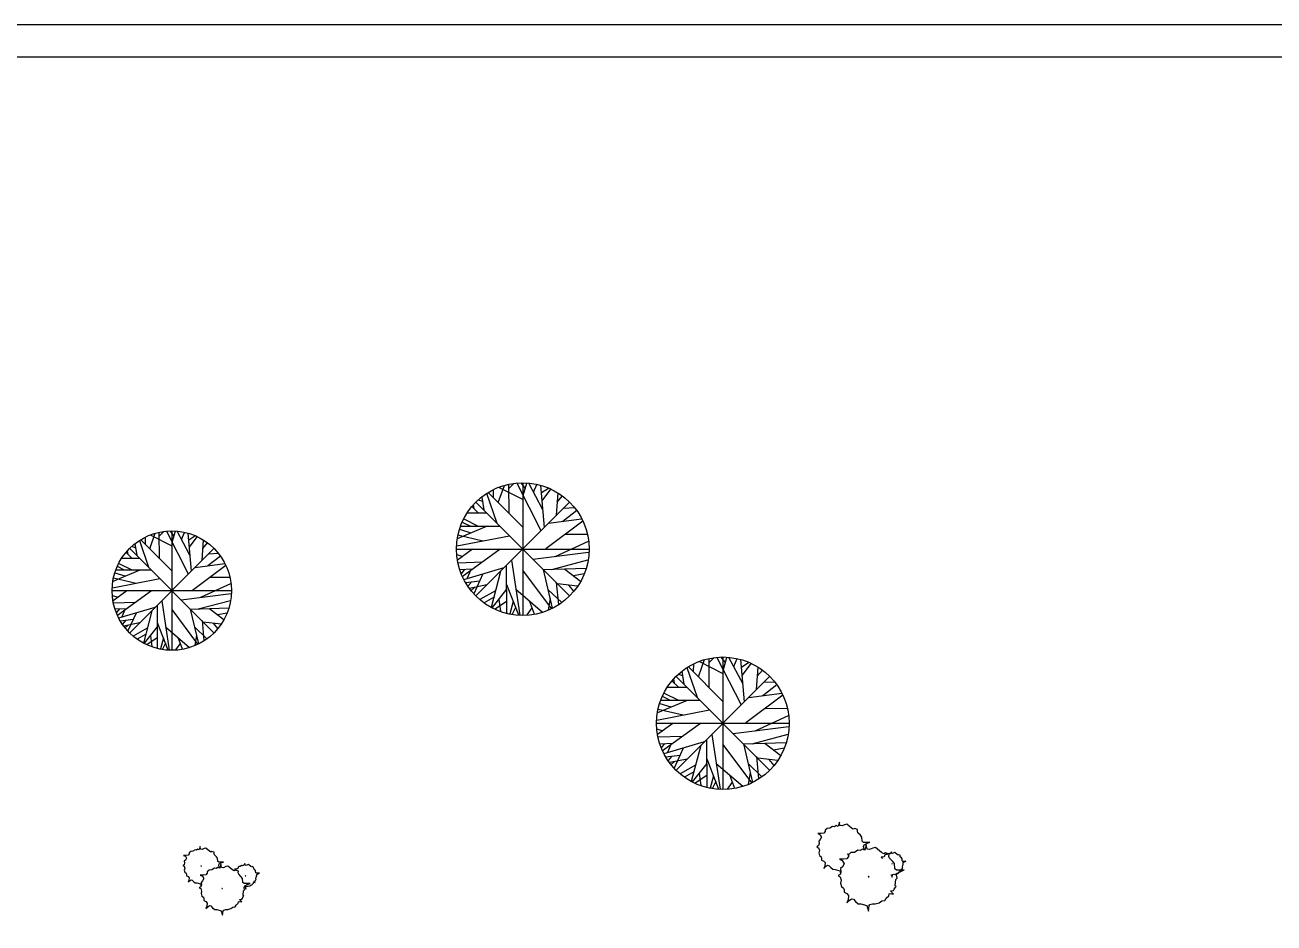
# Model space of a CAD drawing. Header units: millimetres. Extents: x -220 to 35592, y 35 to 30950.
# Drawn here: x 22033 to 28812, y 26074 to 30950 of the extents above; entities that cross this region are included whole.
import ezdxf

# ---------------------------------------------------------------- set-up
doc = ezdxf.new("R2010")
doc.units = ezdxf.units.MM
doc.header["$LTSCALE"] = 350
doc.header["$MEASUREMENT"] = 0
doc.layers.add('BETON', color=7, linetype='Continuous')
doc.layers.add('POM', color=9, linetype='Continuous')

# ---------------------------------------------------------------- blocks, each defined once
blk = doc.blocks.new('A$C5CA74CEE')
at = {"layer": 'POM'}
for points in [[(-26.4, 101.4), (-22.9, 105.3), (-24.7, 115.5), (-22.3, 122.5), (-11.3, 128), (0.9, 132.7), (-10.1, 131.9), (-25.3, 131.9), (-30.8, 136.6), (-32, 154.6), (-38.1, 161.6), (-48.5, 172.6), (-50.4, 178.1), (-49.7, 185.9), (-61.9, 189.8), (-68.1, 186.7), (-75.4, 191.4), (-95.5, 207.8), (-104.1, 205.5), (-115, 200.8), (-123.6, 202.3), (-126, 216.4), (-130.9, 198.4), (-138.8, 202.3), (-146.2, 197.6), (-154.1, 198.4), (-165.7, 191.4), (-177.3, 190.6), (-185.2, 183.5), (-185.2, 177.3), (-191.3, 170.2), (-202.3, 168.7), (-215.8, 168.7), (-206.6, 164), (-200.5, 153.8), (-206, 143.6), (-212.1, 137.4), (-210.9, 128), (-212.7, 118.6), (-220.6, 113.9), (-213.3, 110), (-209.6, 99), (-212.1, 88.9), (-209, 77.1), (-202.3, 72.4), (-200.5, 66.2), (-200.5, 58.4), (-190.7, 53.7), (-185.8, 47.4), (-187.1, 33.3), (-191.3, 23.1), (-183.4, 31), (-175.5, 36.4), (-169.4, 34.9), (-162, 27.1), (-152.9, 20), (-144.3, 19.2), (-124.2, 13.8), (-120.9, 2.6)], [(114.5, -1), (117.4, -1.8), (120.9, -13.6), (122.4, -1.8), (123.9, 0.1), (129.3, 2.1), (135, 1.6), (143.4, 4), (148.3, 7.9), (154.8, 8.9), (157.9, 13.3), (163.6, 18.7), (164, 22.6), (165.9, 23.6), (172.8, 22.1), (167, 29), (172.8, 30), (174.7, 32.4), (176.9, 36.8), (178.5, 37.8), (176.6, 40.2), (178.1, 52.4), (180.8, 55.4), (179.6, 61.7), (181.1, 66.1), (188, 69.6), (195.6, 72.5), (188.8, 72), (179.2, 72), (175.8, 74.9), (175, 86.2), (171.2, 90.6), (164.7, 97.4), (163.6, 100.9), (164, 105.8), (156.3, 108.2), (152.5, 106.2), (148, 109.2), (135.4, 119.4), (130, 118), (123.2, 115), (117.8, 116), (116.3, 124.8), (113.2, 113.6), (108.3, 116), (103.7, 113.1), (98.7, 113.6), (91.5, 109.2), (84.3, 108.7), (79.3, 104.3), (79.3, 100.4), (75.5, 96), (68.6, 95), (60.2, 95), (65.9, 92.1), (68.9, 87.2)]]:
    blk.add_lwpolyline(points, dxfattribs=at)
for points in [[(-13.6, 121.5), (-19.7, 99), (-29.6, 103.9), (-38.8, 98), (-48.7, 99), (-63.2, 90.2), (-77.7, 89.2), (-87.6, 80.4), (-87.6, 72.6), (-95.2, 63.8), (-108.9, 61.8), (-125.7, 61.8), (-114.3, 55.9), (-106.7, 43.2), (-113.5, 30.5), (-121.2, 22.7), (-119.6, 10.9), (-121.9, -0.8), (-131.8, -6.7), (-122.7, -11.6), (-118.1, -25.2), (-121.2, -38), (-117.3, -52.6), (-108.9, -58.5), (-106.7, -66.3), (-106.7, -76.1), (-94.5, -82), (-88.4, -89.8), (-89.9, -107.4), (-95.2, -120.1), (-85.3, -110.3), (-75.4, -103.5), (-67.8, -105.4), (-58.6, -115.2), (-47.2, -124), (-36.5, -125), (-11.3, -131.9), (-4.4, -155.3), (-1.4, -131.9), (1.7, -127.9), (12.4, -124), (23.8, -125), (40.6, -120.1), (50.5, -112.3), (63.5, -110.3), (69.6, -101.5), (81, -90.8), (81.8, -82.9), (85.6, -81), (99.3, -83.9), (87.9, -70.2), (99.3, -68.3), (103.1, -63.4), (107.7, -54.6), (110.8, -52.6), (107, -47.7), (110, -23.3), (115.3, -17.4), (113.1, -4.7), (116.1, 4.1), (129.8, 10.9), (145.1, 16.8), (131.4, 15.8), (112.3, 15.8), (105.4, 21.7), (103.9, 44.2), (96.3, 53), (83.3, 66.7), (81, 73.5), (81.8, 83.3), (66.5, 88.2), (58.9, 84.3), (49.7, 90.2), (24.6, 110.7), (13.9, 107.8), (0.1, 101.9), (-10.5, 103.9)], [(-120.5, 112.3), (-122.4, 110), (-118.7, 110)], [(119.7, 59.8), (118.6, 58.3), (120.9, 58.3)], [(-6.7, -8.6), (-9, -11.6), (-4.4, -11.6)]]:
    blk.add_lwpolyline(points, close=True, dxfattribs=at)

msp = doc.modelspace()

# ---------------------------------------------------------------- linework, layer by layer
at = {"layer": 'BETON'}
for points in [[(3502.6, 16249.7), (35591.6, 16249.7), (35591.6, 30949.7), (3502.6, 30949.7)], [(4377.6, 16424.7), (35416.6, 16424.7), (35416.6, 30774.7), (4377.6, 30774.7)]]:
    msp.add_lwpolyline(points, close=True, dxfattribs=at)
at = {"layer": 'POM'}
for p, q in [((24538.9, 28407.1), (24594.9, 28245.9)), ((24547.3, 28411.1), (24733.3, 28225.6)), ((24575.9, 28384.1), (24576.9, 28427.4)), ((24602.3, 28357), (24635, 28450.4)), ((24607.5, 28439.6), (24734.3, 28374.6)), ((24659.3, 28434.2), (24686.8, 28461.2)), ((24660.4, 28297.4), (24659.3, 28457.2)), ((24702.6, 28462.6), (24833.6, 28205.3)), ((24749.1, 28434.2), (24725.9, 28463.9)), ((24734.5, 28464.5), (24734.5, 27744.5)), ((24737.5, 28396.2), (24756.5, 28462.6)), ((24844.2, 28317.7), (24767.1, 28462.6)), ((24793.5, 28413.8), (24811.4, 28455.8)), ((24852.6, 28221.5), (24832.5, 28450.4)), ((24836.8, 28411.1), (24873.7, 28435.5)), ((24841, 28366.4), (24887.5, 28430.1)), ((24924.4, 28409.8), (24916, 28287.9)), ((24471.3, 28323.1), (24468.1, 28346.1)), ((24986.5, 28356.5), (24482.5, 27852.5)), ((24986.5, 27852.5), (24482.5, 28356.5)), ((24493.5, 28371.9), (24515.6, 28363.7)), ((24512.5, 28386.8), (24523, 28317.7)), ((24921.3, 28359.7), (24949.8, 28393.5)), ((24435.4, 28301.4), (24537.8, 28301.4)), ((24459.7, 28333.9), (24491.3, 28302.8)), ((24951.9, 28255.4), (25028, 28315)), ((24957.2, 28327.2), (25014.2, 28329.9)), ((22843.1, 28175.4), (22822.2, 28202.2)), ((22830, 28202.8), (22830, 27554.8)), ((24541, 28228.3), (24379.4, 28160.6)), ((24392.1, 28212.1), (24452.3, 28193.1)), ((24398.4, 28229.7), (24609.7, 28229.7)), ((24405.8, 28251.3), (24448, 28231)), ((24415.3, 28268.9), (24493.5, 28229.7)), ((25060.7, 28256.8), (24860, 28106.4)), ((24874.8, 28244.6), (25054.4, 28268.9)), ((22653.9, 28151.1), (22704.3, 28006)), ((22661.5, 28154.7), (22828.8, 27987.7)), ((22687.2, 28130.3), (22688.1, 28169.3)), ((22710.9, 28106), (22740.4, 28190.1)), ((22715.7, 28180.3), (22829.8, 28121.8)), ((22762.3, 28175.4), (22787, 28199.8)), ((22763.2, 28052.3), (22762.3, 28196.2)), ((22801.3, 28201), (22919.1, 27969.5)), ((22832.6, 28141.3), (22849.7, 28201)), ((22928.6, 28070.6), (22859.2, 28201)), ((22883, 28157.2), (22899.2, 28194.9)), ((22936.3, 27984.1), (22918.2, 28190.1)), ((22922, 28154.7), (22955.3, 28176.7)), ((22925.8, 28114.5), (22967.6, 28171.8)), ((23000.9, 28153.5), (22993.3, 28043.8)), ((22998, 28108.4), (23023.7, 28138.9)), ((24376.2, 28121.3), (24662.5, 28176.9)), ((24382.5, 28180.9), (24518.8, 28149.8)), ((24910.7, 28064.5), (25091.3, 28147.1)), ((24965.6, 28185), (25084, 28186.3)), ((22582.6, 28085.2), (22611.1, 28057.2)), ((22593, 28075.5), (22590.2, 28096.2)), ((23056.8, 28105.6), (22603.2, 27652)), ((23056.8, 27652), (22603.2, 28105.6)), ((22613, 28119.4), (22633, 28112.1)), ((22630.1, 28132.8), (22639.6, 28070.6)), ((23025.6, 28014.6), (23094.1, 28068.2)), ((23030.4, 28079.1), (23081.7, 28081.6)), ((24374.5, 28104.5), (25094.5, 28104.5)), ((24376.2, 28075.3), (24409, 28064.5)), ((24462.8, 28103.7), (24380.4, 28044.1)), ((24406.8, 27956.1), (24612.8, 28105.1)), ((24790.3, 28049.6), (25092.4, 28087.5)), ((22534.1, 28010.9), (22572.1, 27992.6)), ((22542.7, 28026.7), (22613, 27991.4)), ((22560.7, 28056), (22652.9, 28056)), ((23123.5, 28015.8), (22942.9, 27880.5)), ((22956.2, 28004.8), (23117.8, 28026.7)), ((24383.6, 28030.6), (24515.6, 28034.7)), ((24415.3, 27939.9), (24634, 28004.9)), ((24645.6, 28014.3), (24646.6, 27758.4)), ((24674.1, 28044.1), (24719.5, 27746.2)), ((24847.3, 27992.7), (25078.7, 28000.8)), ((24892.8, 27994), (25088.2, 28045.5)), ((22507.5, 27893.9), (22765.1, 27943.9)), ((22655.8, 27990.2), (22510.3, 27929.2)), ((22513.2, 27947.5), (22635.8, 27919.5)), ((22521.7, 27975.5), (22575.9, 27958.5)), ((22527.5, 27991.4), (22717.6, 27991.4)), ((23038, 27951.2), (23144.5, 27952.4)), ((24392.1, 27994), (24462.8, 27996.7)), ((24418.5, 27995.4), (24401.6, 27972.4)), ((24451.2, 27988.6), (24433.3, 27946.6)), ((24518.8, 27969.7), (24470.2, 27861.3)), ((24614.9, 27983.2), (24563.2, 27788.2)), ((24734.3, 27990), (24889.6, 27781.4)), ((24846.3, 27992.7), (24894.9, 27784.1)), ((24963.5, 27995.4), (25049.1, 27930.4)), ((25010, 27960.2), (25068.1, 27971)), ((22506, 27878.8), (23154, 27878.8)), ((22585.4, 27878), (22511.3, 27824.4)), ((22535.1, 27745.2), (22720.4, 27879.3)), ((22880.2, 27829.3), (23152.1, 27863.4)), ((22988.5, 27842.7), (23151.1, 27917)), ((24500.9, 27930.4), (24425.9, 27920.9)), ((24455.4, 27923.6), (24437.5, 27903.3)), ((24539.9, 27910.1), (24445.9, 27891.1)), ((24472.3, 27896.5), (24454.4, 27880.3)), ((24586.4, 27877.6), (24501.9, 27830.2)), ((24646.6, 27887), (24568.5, 27786.8)), ((24646.6, 27911.4), (24711.1, 27747.6)), ((24697.3, 27887), (24842.1, 27762.5)), ((24871.6, 27885.7), (24946.6, 27813.9)), ((24917.1, 27923.6), (24928.7, 27804.4)), ((24923.4, 27916.8), (25032.2, 27904.7)), ((24983.6, 27908.7), (25011.1, 27876.2)), ((22507.5, 27852.4), (22537, 27842.7)), ((22514.1, 27812.2), (22633, 27815.9)), ((22749.9, 27797.6), (22750.9, 27567.2)), ((22775.6, 27824.4), (22816.5, 27556.3)), ((22972.4, 27779.3), (23148.3, 27825.6)), ((24576.9, 27841), (24526.2, 27812.6)), ((24646.6, 27820.7), (24584.3, 27778.7)), ((24605.4, 27831.5), (24614.9, 27767.9)), ((24683.6, 27819.3), (24665.6, 27753)), ((24770.2, 27824.8), (24797.7, 27753)), ((24883.3, 27835.6), (24872.7, 27774.6)), ((22521.7, 27779.3), (22585.4, 27781.8)), ((22545.5, 27780.5), (22530.3, 27759.8)), ((22542.7, 27730.6), (22739.5, 27789.1)), ((22575, 27774.4), (22558.8, 27736.7)), ((22635.8, 27757.4), (22592.1, 27659.9)), ((22722.3, 27769.6), (22675.8, 27594.1)), ((22829.8, 27775.7), (22969.5, 27588)), ((22930.5, 27778.1), (22974.3, 27590.4)), ((22931.5, 27778.1), (23139.7, 27785.4)), ((23036.1, 27780.5), (23113.1, 27722)), ((23077.9, 27748.9), (23130.2, 27758.6)), ((24696.3, 27788.2), (24678.3, 27751.6)), ((24785, 27785.5), (24757.5, 27747.6)), ((22619.7, 27722), (22552.2, 27713.5)), ((22578.8, 27715.9), (22562.6, 27697.7)), ((22654.8, 27703.8), (22570.2, 27686.7)), ((22594, 27691.6), (22577.8, 27676.9)), ((22696.7, 27674.5), (22620.6, 27631.8)), ((22750.9, 27683), (22680.5, 27592.8)), ((22750.9, 27705), (22808.9, 27557.5)), ((22796.5, 27683), (22926.7, 27570.9)), ((22953.4, 27681.8), (23020.9, 27617.2)), ((22994.2, 27715.9), (23004.7, 27608.7)), ((23000, 27709.8), (23097.9, 27698.9)), ((23054.1, 27702.5), (23078.9, 27673.3)), ((22688.1, 27641.6), (22642.5, 27616)), ((22750.9, 27623.3), (22694.8, 27585.5)), ((22713.8, 27633.1), (22722.3, 27575.8)), ((22784.1, 27622.1), (22768, 27562.4)), ((22795.5, 27594.1), (22779.4, 27561.2)), ((22875.4, 27591.6), (22850.7, 27557.5)), ((22862.1, 27627), (22886.8, 27562.4)), ((22963.8, 27636.7), (22954.3, 27581.9)), ((25625.4, 27461.2), (25681.4, 27300)), ((25633.8, 27465.2), (25819.7, 27279.7)), ((25662.3, 27438.1), (25663.4, 27481.5)), ((25688.8, 27411.1), (25721.5, 27504.5)), ((25694, 27493.7), (25820.8, 27428.7)), ((25745.8, 27488.3), (25773.3, 27515.3)), ((25746.9, 27351.5), (25745.8, 27511.3)), ((25789.1, 27516.7), (25920.1, 27259.4)), ((25835.6, 27488.3), (25812.3, 27518)), ((25821, 27518.6), (25821, 26798.6)), ((25824, 27450.3), (25843, 27516.7)), ((25930.7, 27371.8), (25853.5, 27516.7)), ((25880, 27467.9), (25897.9, 27509.9)), ((25939.1, 27275.6), (25919, 27504.5)), ((25923.3, 27465.2), (25960.2, 27489.6)), ((25927.5, 27420.5), (25974, 27484.2)), ((26010.9, 27463.9), (26002.5, 27342)), ((25557.8, 27377.2), (25554.6, 27400.2)), ((26073, 27410.6), (25569, 26906.6)), ((26073, 26906.6), (25569, 27410.6)), ((25580, 27426), (25602.1, 27417.8)), ((25599, 27440.9), (25609.5, 27371.8)), ((26007.8, 27413.8), (26036.3, 27447.6)), ((25501.8, 27323), (25580, 27283.8)), ((25521.9, 27355.5), (25624.3, 27355.5)), ((25546.2, 27388), (25577.8, 27356.9)), ((25961.3, 27298.7), (26140.9, 27323)), ((26038.4, 27309.5), (26114.5, 27369.1)), ((26043.7, 27381.3), (26100.7, 27384)), ((25627.5, 27282.4), (25465.9, 27214.7)), ((25478.5, 27266.2), (25538.8, 27247.2)), ((25484.9, 27283.8), (25696.2, 27283.8)), ((25492.3, 27305.4), (25534.5, 27285.1)), ((26147.2, 27310.8), (25946.5, 27160.5)), ((25462.7, 27175.4), (25749, 27230.9)), ((25469, 27235), (25605.3, 27203.9)), ((25997.2, 27118.5), (26177.8, 27201.2)), ((26052.1, 27239.1), (26170.4, 27240.4)), ((25461, 27158.6), (26181, 27158.6)), ((25462.7, 27129.4), (25495.4, 27118.5)), ((25549.3, 27157.8), (25466.9, 27098.2)), ((25493.3, 27010.2), (25699.3, 27159.2)), ((25876.8, 27103.7), (26178.9, 27141.6)), ((25470.1, 27084.7), (25602.1, 27088.8)), ((25478.5, 27048.1), (25549.3, 27050.8)), ((25505, 27049.5), (25488.1, 27026.5)), ((25501.8, 26994), (25720.4, 27059)), ((25732.1, 27068.4), (25733.1, 26812.5)), ((25760.6, 27098.2), (25806, 26800.3)), ((25933.8, 27046.8), (26165.2, 27054.9)), ((25979.2, 27048.1), (26174.7, 27099.6)), ((26050, 27049.5), (26135.6, 26984.5)), ((25587.3, 26984.5), (25512.3, 26975)), ((25537.7, 27042.7), (25519.7, 27000.7)), ((25605.3, 27023.7), (25556.7, 26915.4)), ((25701.4, 27037.3), (25649.7, 26842.3)), ((25820.8, 27044.1), (25976.1, 26835.5)), ((25932.8, 27046.8), (25981.4, 26838.2)), ((26096.5, 27014.3), (26154.6, 27025.1)), ((25541.9, 26977.7), (25524, 26957.4)), ((25626.4, 26964.2), (25532.4, 26945.2)), ((25558.8, 26950.6), (25540.9, 26934.4)), ((25672.9, 26931.7), (25588.4, 26884.3)), ((25733.1, 26941.1), (25655, 26840.9)), ((25733.1, 26965.5), (25797.6, 26801.7)), ((25783.8, 26941.1), (25928.5, 26816.6)), ((25958.1, 26939.8), (26033.1, 26868)), ((26003.5, 26977.7), (26015.2, 26858.5)), ((26009.9, 26970.9), (26118.7, 26958.7)), ((26070.1, 26962.8), (26097.6, 26930.3)), ((25663.4, 26895.1), (25612.7, 26866.7)), ((25733.1, 26874.8), (25670.8, 26832.8)), ((25691.9, 26885.6), (25701.4, 26822)), ((25770.1, 26873.4), (25752.1, 26807.1)), ((25856.7, 26878.8), (25884.2, 26807.1)), ((25969.7, 26889.7), (25959.2, 26828.7)), ((25782.8, 26842.3), (25764.8, 26805.7)), ((25871.5, 26839.6), (25844, 26801.7))]:
    msp.add_line(p, q, dxfattribs=at)
for points in [[(26582.9, 26472.3), (26587.5, 26477.3), (26585.1, 26490.6), (26588.3, 26499.7), (26602.6, 26506.8), (26618.4, 26512.9), (26604.2, 26511.9), (26584.3, 26511.9), (26577.2, 26518), (26575.6, 26541.4), (26567.7, 26550.6), (26554.2, 26564.8), (26551.8, 26571.9), (26552.6, 26582.1), (26536.7, 26587.2), (26528.8, 26583.1), (26519.3, 26589.2), (26493.1, 26610.6), (26482, 26607.5), (26467.7, 26601.4), (26456.6, 26603.5), (26453.4, 26621.8), (26447.1, 26598.4), (26436.8, 26603.5), (26427.2, 26597.4), (26416.9, 26598.4), (26401.8, 26589.2), (26386.8, 26588.2), (26376.5, 26579.1), (26376.5, 26570.9), (26368.5, 26561.8), (26354.2, 26559.7), (26336.8, 26559.7), (26348.7, 26553.6), (26356.6, 26540.4), (26349.5, 26527.2), (26341.5, 26519), (26343.1, 26506.8), (26340.8, 26494.6), (26330.4, 26488.5), (26340, 26483.5), (26344.7, 26469.2), (26341.5, 26456), (26345.5, 26440.7), (26354.2, 26434.6), (26356.6, 26426.5), (26356.6, 26416.3), (26369.3, 26410.2), (26375.7, 26402.1), (26374.1, 26383.8), (26368.5, 26370.5), (26378.8, 26380.7), (26389.1, 26387.8), (26397.1, 26385.8), (26406.6, 26375.6), (26418.5, 26366.5), (26429.6, 26365.5), (26455.8, 26358.3), (26460, 26343.8)], [(26733.5, 26336), (26736.5, 26335.2), (26739.9, 26323.4), (26741.5, 26335.2), (26743, 26337.1), (26748.3, 26339.1), (26754.1, 26338.6), (26762.4, 26341), (26767.4, 26344.9), (26773.9, 26345.9), (26776.9, 26350.3), (26782.7, 26355.7), (26783, 26359.6), (26784.9, 26360.6), (26791.8, 26359.1), (26786.1, 26366), (26791.8, 26366.9), (26793.7, 26369.4), (26796, 26373.8), (26797.5, 26374.8), (26795.6, 26377.2), (26797.2, 26389.4), (26799.8, 26392.4), (26798.7, 26398.7), (26800.2, 26403.1), (26807.1, 26406.6), (26814.7, 26409.5), (26807.8, 26409), (26798.3, 26409), (26794.9, 26411.9), (26794.1, 26423.2), (26790.3, 26427.6), (26783.8, 26434.4), (26782.7, 26437.9), (26783, 26442.7), (26775.4, 26445.2), (26771.6, 26443.2), (26767, 26446.2), (26754.4, 26456.4), (26749.1, 26455), (26742.2, 26452), (26736.9, 26453), (26735.4, 26461.8), (26732.3, 26450.6), (26727.3, 26453), (26722.8, 26450.1), (26717.8, 26450.6), (26710.6, 26446.2), (26703.3, 26445.7), (26698.4, 26441.3), (26698.4, 26437.4), (26694.5, 26433), (26687.7, 26432), (26679.3, 26432), (26685, 26429), (26687.9, 26424.2)]]:
    msp.add_lwpolyline(points, dxfattribs=at)
for points in [[(26599.6, 26498.4), (26591.7, 26469.1), (26578.8, 26475.5), (26566.9, 26467.8), (26554, 26469.1), (26535.1, 26457.7), (26516.3, 26456.4), (26503.4, 26445), (26503.4, 26434.8), (26493.5, 26423.3), (26475.6, 26420.8), (26453.8, 26420.8), (26468.7, 26413.2), (26478.6, 26396.6), (26469.7, 26380.1), (26459.8, 26369.9), (26461.7, 26354.7), (26458.8, 26339.4), (26445.9, 26331.8), (26457.8, 26325.4), (26463.7, 26307.6), (26459.8, 26291.1), (26464.7, 26272), (26475.6, 26264.4), (26478.6, 26254.2), (26478.6, 26241.5), (26494.5, 26233.9), (26502.4, 26223.7), (26500.4, 26200.8), (26493.5, 26184.3), (26506.4, 26197), (26519.3, 26205.9), (26529.2, 26203.4), (26541.1, 26190.7), (26556, 26179.2), (26569.8, 26177.9), (26602.6, 26169), (26611.5, 26138.5), (26615.5, 26169), (26619.4, 26174.1), (26633.3, 26179.2), (26648.2, 26177.9), (26670, 26184.3), (26682.9, 26194.5), (26699.8, 26197), (26707.7, 26208.5), (26722.6, 26222.4), (26723.6, 26232.6), (26728.5, 26235.2), (26746.4, 26231.3), (26731.5, 26249.2), (26746.4, 26251.7), (26751.3, 26258.1), (26757.3, 26269.5), (26761.3, 26272), (26756.3, 26278.4), (26760.3, 26310.2), (26767.2, 26317.8), (26764.2, 26334.3), (26768.2, 26345.8), (26786.1, 26354.7), (26805.9, 26362.3), (26788, 26361), (26763.2, 26361), (26754.3, 26368.7), (26752.3, 26397.9), (26742.4, 26409.4), (26725.6, 26427.2), (26722.6, 26436.1), (26723.6, 26448.8), (26703.7, 26455.1), (26693.8, 26450), (26681.9, 26457.7), (26649.2, 26484.4), (26635.3, 26480.6), (26617.5, 26472.9), (26603.6, 26475.5)], [(26498.5, 26449.3), (26496.7, 26447), (26500.4, 26447)], [(26738.8, 26396.8), (26737.6, 26395.3), (26739.9, 26395.3)], [(26612.3, 26328.4), (26610.1, 26325.4), (26614.6, 26325.4)]]:
    msp.add_lwpolyline(points, close=True, dxfattribs=at)
for centre, radius in [((24734.5, 28104.5), 360), ((22830, 27878.8), 324), ((25821, 27158.6), 360)]:
    msp.add_circle(centre, radius, dxfattribs=at)

# ---------------------------------------------------------------- block references
msp.add_blockref('A$C5CA74CEE', (23110.1, 26272.6), dxfattribs=at)

doc.saveas('drawing.dxf')
